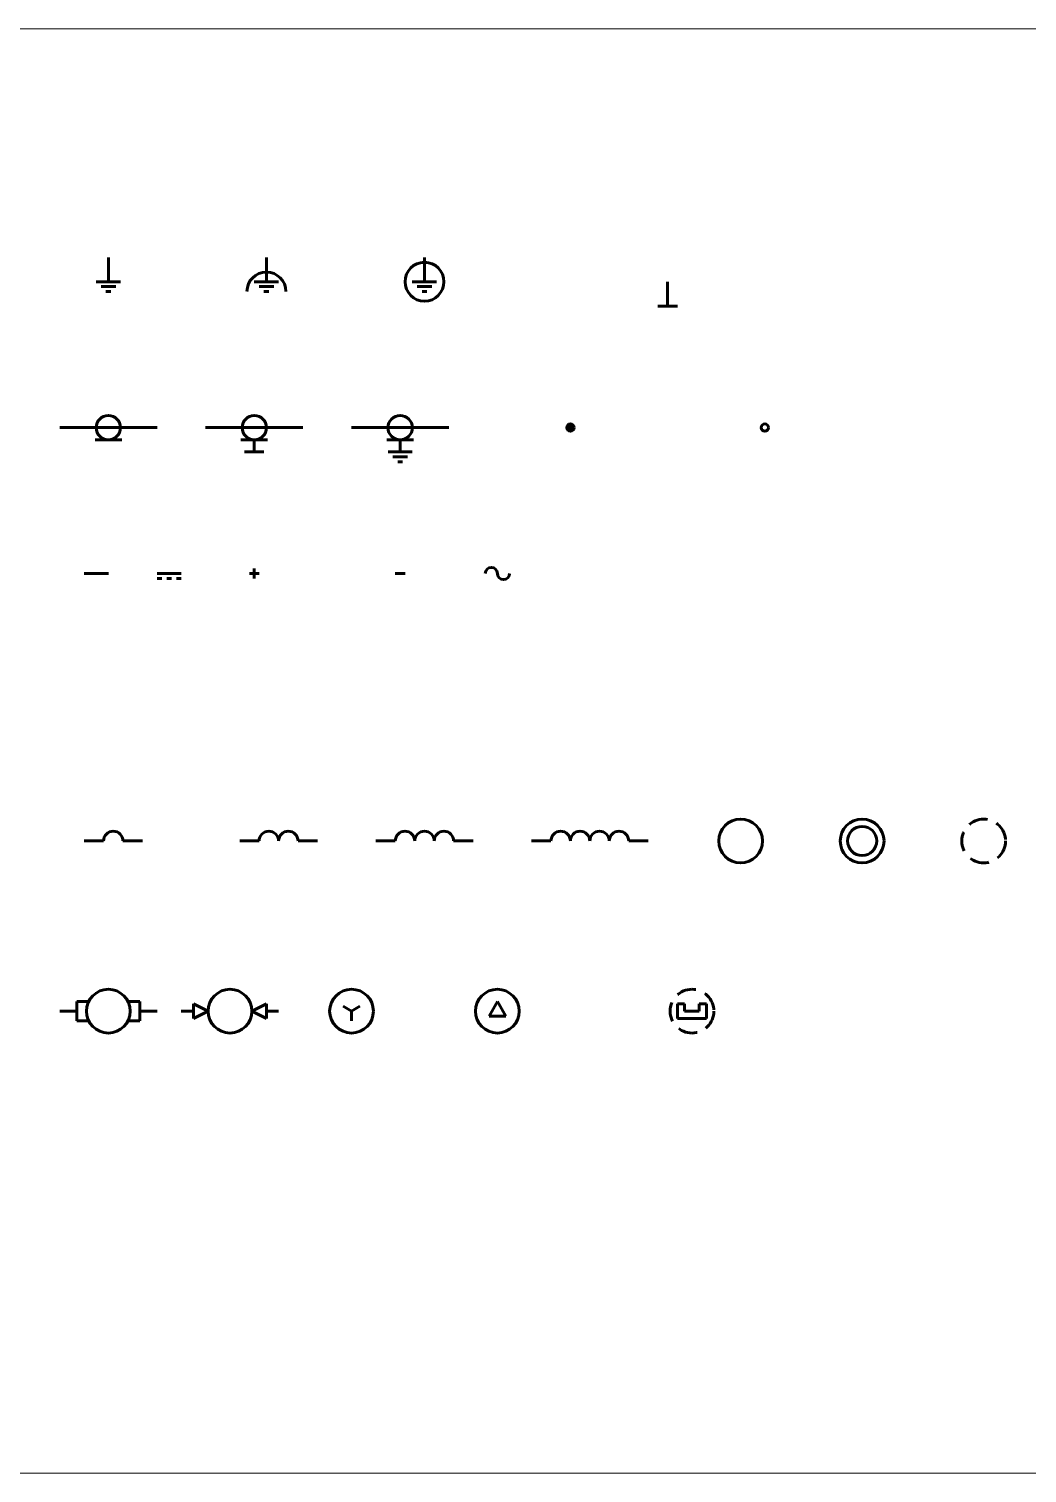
# Model space of a CAD drawing. Header units: millimetres. Extents: x 0 to 6510, y 0 to 297.
# Drawn here: x 633.7 to 838.9, y 0 to 297 of the extents above; entities that cross this region are included whole.
import ezdxf

# ---------------------------------------------------------------- set-up
doc = ezdxf.new("R2010")
doc.units = ezdxf.units.MM
for name, pattern in [('K5LT_BASIC', [0]), ('K5LT_DASHED_REINFORCED', [6, 4, -2]), ('K5LT_THIN', [0])]:
    doc.linetypes.add(name, pattern=pattern)

# ---------------------------------------------------------------- blocks, each defined once
blk = doc.blocks.new('U6')
at = {"color": 150, "linetype": 'K5LT_BASIC', "lineweight": 60, "true_color": 0x0080ff}
for p, q in [((650, 245), (650, 250)), ((647.5, 245), (652.5, 245)), ((651.5, 244), (648.5, 244)), ((649.5, 243), (650.5, 243))]:
    blk.add_line(p, q, dxfattribs=at)
blk = doc.blocks.new('U7')
at = {"color": 150, "linetype": 'K5LT_BASIC', "lineweight": 60, "true_color": 0x0080ff}
for p, q in [((715, 245), (715, 250)), ((712.5, 245), (717.5, 245)), ((716.5, 244), (713.5, 244)), ((714.5, 243), (715.5, 243))]:
    blk.add_line(p, q, dxfattribs=at)
blk.add_circle((715, 245), 4, dxfattribs=at)
blk = doc.blocks.new('U8')
at = {"color": 150, "linetype": 'K5LT_BASIC', "lineweight": 60, "true_color": 0x0080ff}
for p, q in [((682.5, 245), (682.5, 250)), ((680, 245), (685, 245)), ((684, 244), (681, 244)), ((682, 243), (683, 243))]:
    blk.add_line(p, q, dxfattribs=at)
blk.add_arc((682.5, 243), 4, 0, 180, dxfattribs=at)
blk = doc.blocks.new('U9')
at = {"color": 150, "linetype": 'K5LT_BASIC', "lineweight": 60, "true_color": 0x0080ff}
for p, q in [((765, 240), (765, 245)), ((763, 240), (767, 240))]:
    blk.add_line(p, q, dxfattribs=at)
blk = doc.blocks.new('U15')
at = {"color": 150, "linetype": 'K5LT_BASIC', "lineweight": 60, "true_color": 0x0080ff}
blk.add_line((647.25, 212.5), (652.75, 212.5), dxfattribs=at)
blk.add_circle((650, 215), 2.5, dxfattribs=at)
blk = doc.blocks.new('U16')
at = {"color": 150, "linetype": 'K5LT_BASIC', "lineweight": 60, "true_color": 0x0080ff}
for p, q in [((677.25, 212.5), (682.75, 212.5)), ((680, 210), (680, 212.5)), ((678, 210), (682, 210))]:
    blk.add_line(p, q, dxfattribs=at)
blk.add_circle((680, 215), 2.5, dxfattribs=at)
blk = doc.blocks.new('U17')
at = {"color": 150, "linetype": 'K5LT_BASIC', "lineweight": 60, "true_color": 0x0080ff}
for p, q in [((707.25, 212.5), (712.75, 212.5)), ((710, 210), (710, 212.5)), ((707.5, 210), (712.5, 210)), ((711.5, 209), (708.5, 209)), ((709.5, 208), (710.5, 208))]:
    blk.add_line(p, q, dxfattribs=at)
blk.add_circle((710, 215), 2.5, dxfattribs=at)
blk = doc.blocks.new('U18')
at = {"true_color": 0x0000ff}
blk.add_hatch(color=5, dxfattribs=at).paths.add_polyline_path([(745.75, 215), (745.53, 215.53), (745, 215.75), (744.47, 215.53), (744.25, 215), (744.47, 214.47), (745, 214.25), (745.53, 214.47)])
at = {"color": 150, "linetype": 'K5LT_BASIC', "lineweight": 60, "true_color": 0x0080ff}
blk.add_circle((745, 215), 0.75, dxfattribs=at)
blk = doc.blocks.new('U19')
at = {"color": 150, "linetype": 'K5LT_BASIC', "lineweight": 60, "true_color": 0x0080ff}
blk.add_circle((785, 215), 0.75, dxfattribs=at)
blk = doc.blocks.new('U25')
at = {"color": 150, "linetype": 'K5LT_BASIC', "lineweight": 60, "true_color": 0x0080ff}
for p, q in [((660, 185), (665, 185)), ((660, 184), (661, 184)), ((662, 184), (663, 184)), ((664, 184), (665, 184))]:
    blk.add_line(p, q, dxfattribs=at)
blk = doc.blocks.new('U26')
at = {"color": 150, "linetype": 'K5LT_BASIC', "lineweight": 60, "true_color": 0x0080ff}
for centre, start, end in [((728.75, 185), 0, 180), ((731.25, 185), 180, 0)]:
    blk.add_arc(centre, 1.25, start, end, dxfattribs=at)
blk = doc.blocks.new('U27')
at = {"color": 150, "linetype": 'K5LT_BASIC', "lineweight": 60, "true_color": 0x0080ff}
for p, q in [((679, 185), (681, 185)), ((680, 186), (680, 184))]:
    blk.add_line(p, q, dxfattribs=at)
blk = doc.blocks.new('U28')
at = {"color": 150, "linetype": 'K5LT_BASIC', "lineweight": 60, "true_color": 0x0080ff}
blk.add_line((709, 185), (711, 185), dxfattribs=at)
blk = doc.blocks.new('U51')
at = {"color": 150, "linetype": 'K5LT_BASIC', "lineweight": 60, "true_color": 0x0080ff}
for p, q in [((645, 130), (649, 130)), ((653, 130), (657, 130))]:
    blk.add_line(p, q, dxfattribs=at)
blk.add_arc((651, 130), 2, 0, 180, dxfattribs=at)
blk = doc.blocks.new('U52')
at = {"color": 150, "linetype": 'K5LT_BASIC', "lineweight": 60, "true_color": 0x0080ff}
for p, q in [((681, 130), (677, 130)), ((693, 130), (689, 130))]:
    blk.add_line(p, q, dxfattribs=at)
for centre in [(683, 130), (687, 130)]:
    blk.add_arc(centre, 2, 0, 180, dxfattribs=at)
blk = doc.blocks.new('U53')
at = {"color": 150, "linetype": 'K5LT_BASIC', "lineweight": 60, "true_color": 0x0080ff}
for p, q in [((705, 130), (709, 130)), ((721, 130), (725, 130))]:
    blk.add_line(p, q, dxfattribs=at)
for centre in [(711, 130), (715, 130), (719, 130)]:
    blk.add_arc(centre, 2, 0, 180, dxfattribs=at)
blk = doc.blocks.new('U54')
at = {"color": 150, "linetype": 'K5LT_BASIC', "lineweight": 60, "true_color": 0x0080ff}
for p, q in [((737, 130), (741, 130)), ((757, 130), (761, 130))]:
    blk.add_line(p, q, dxfattribs=at)
for centre in [(743, 130), (747, 130), (751, 130), (755, 130)]:
    blk.add_arc(centre, 2, 0, 180, dxfattribs=at)
blk = doc.blocks.new('U55')
at = {"color": 150, "linetype": 'K5LT_BASIC', "lineweight": 60, "true_color": 0x0080ff}
for radius in [4.5, 3]:
    blk.add_circle((805, 130), radius, dxfattribs=at)
blk = doc.blocks.new('U56')
at = {"color": 150, "linetype": 'K5LT_BASIC', "lineweight": 60, "true_color": 0x0080ff}
blk.add_circle((780, 130), 4.5, dxfattribs=at)
blk = doc.blocks.new('U57')
at = {"color": 150, "linetype": 'K5LT_DASHED_REINFORCED', "lineweight": 60, "true_color": 0x0080ff}
blk.add_circle((830, 130), 4.5, dxfattribs=at)
blk = doc.blocks.new('U60')
at = {"color": 150, "linetype": 'K5LT_BASIC', "lineweight": 60, "true_color": 0x0080ff}
for p, q in [((645.93, 97), (643.5, 97)), ((643.5, 97), (643.5, 93)), ((654.03, 97), (656.5, 97)), ((656.5, 97), (656.5, 93)), ((643.5, 95), (640, 95)), ((643.5, 93), (645.93, 93)), ((656.5, 93), (654.03, 93)), ((660, 95), (656.5, 95))]:
    blk.add_line(p, q, dxfattribs=at)
blk.add_circle((650, 95), 4.5, dxfattribs=at)
blk = doc.blocks.new('U61')
at = {"color": 150, "linetype": 'K5LT_BASIC', "lineweight": 60, "true_color": 0x0080ff}
for p, q in [((667.5, 93.5), (667.5, 96.5)), ((667.5, 96.5), (670.5, 95)), ((679.5, 95), (682.5, 96.5)), ((682.5, 96.5), (682.5, 93.5)), ((667.5, 95), (665, 95)), ((670.5, 95), (667.5, 93.5)), ((682.5, 93.5), (679.5, 95)), ((685, 95), (682.5, 95))]:
    blk.add_line(p, q, dxfattribs=at)
blk.add_circle((675, 95), 4.5, dxfattribs=at)
blk = doc.blocks.new('U65')
at = {"color": 150, "linetype": 'K5LT_BASIC', "lineweight": 60, "true_color": 0x0080ff}
for p, q in [((768.5, 96.5), (767, 96.5)), ((767, 96.5), (767, 93.5)), ((768.5, 95), (768.5, 96.5)), ((773, 96.5), (771.5, 96.5)), ((771.5, 96.5), (771.5, 95)), ((773, 93.5), (773, 96.5)), ((767, 93.5), (773, 93.5)), ((771.5, 95), (768.5, 95))]:
    blk.add_line(p, q, dxfattribs=at)
blk = doc.blocks.new('U64')
at = {"color": 150, "linetype": 'K5LT_DASHED_REINFORCED', "lineweight": 60, "true_color": 0x0080ff}
blk.add_circle((770, 95), 4.5, dxfattribs=at)
blk.add_blockref('U65', (0, 0))
blk = doc.blocks.new('U66')
at = {"color": 150, "linetype": 'K5LT_BASIC', "lineweight": 60, "true_color": 0x0080ff}
for p, q in [((698.27, 96), (700, 95)), ((700, 95), (701.73, 96)), ((700, 93), (700, 95))]:
    blk.add_line(p, q, dxfattribs=at)
blk.add_circle((700, 95), 4.5, dxfattribs=at)
blk = doc.blocks.new('U67')
at = {"color": 150, "linetype": 'K5LT_BASIC', "lineweight": 60, "true_color": 0x0080ff}
for p, q in [((728.27, 94), (730, 97)), ((730, 97), (731.73, 94)), ((731.73, 94), (728.27, 94))]:
    blk.add_line(p, q, dxfattribs=at)
blk.add_circle((730, 95), 4.5, dxfattribs=at)
blk = doc.blocks.new('U1430')
at = {"color": 7, "linetype": 'K5LT_THIN', "lineweight": 18}
for p, q in [((630, 297), (1050, 297)), ((1050, 0), (630, 0))]:
    blk.add_line(p, q, dxfattribs=at)

msp = doc.modelspace()

# ---------------------------------------------------------------- linework, layer by layer
at = {"color": 150, "linetype": 'K5LT_BASIC', "lineweight": 60, "true_color": 0x0080ff}
for p, q in [((640, 215), (660, 215)), ((670, 215), (690, 215)), ((700, 215), (720, 215)), ((645, 185), (650, 185))]:
    msp.add_line(p, q, dxfattribs=at)

# ---------------------------------------------------------------- block references
for name in ['U1430', 'U6', 'U8', 'U7', 'U9', 'U15', 'U16', 'U17', 'U18', 'U19', 'U25', 'U27', 'U28', 'U26', 'U56', 'U55', 'U57', 'U51', 'U52', 'U53', 'U54', 'U60', 'U61', 'U66', 'U67', 'U64']:
    msp.add_blockref(name, (0, 0))

doc.saveas('drawing.dxf')
